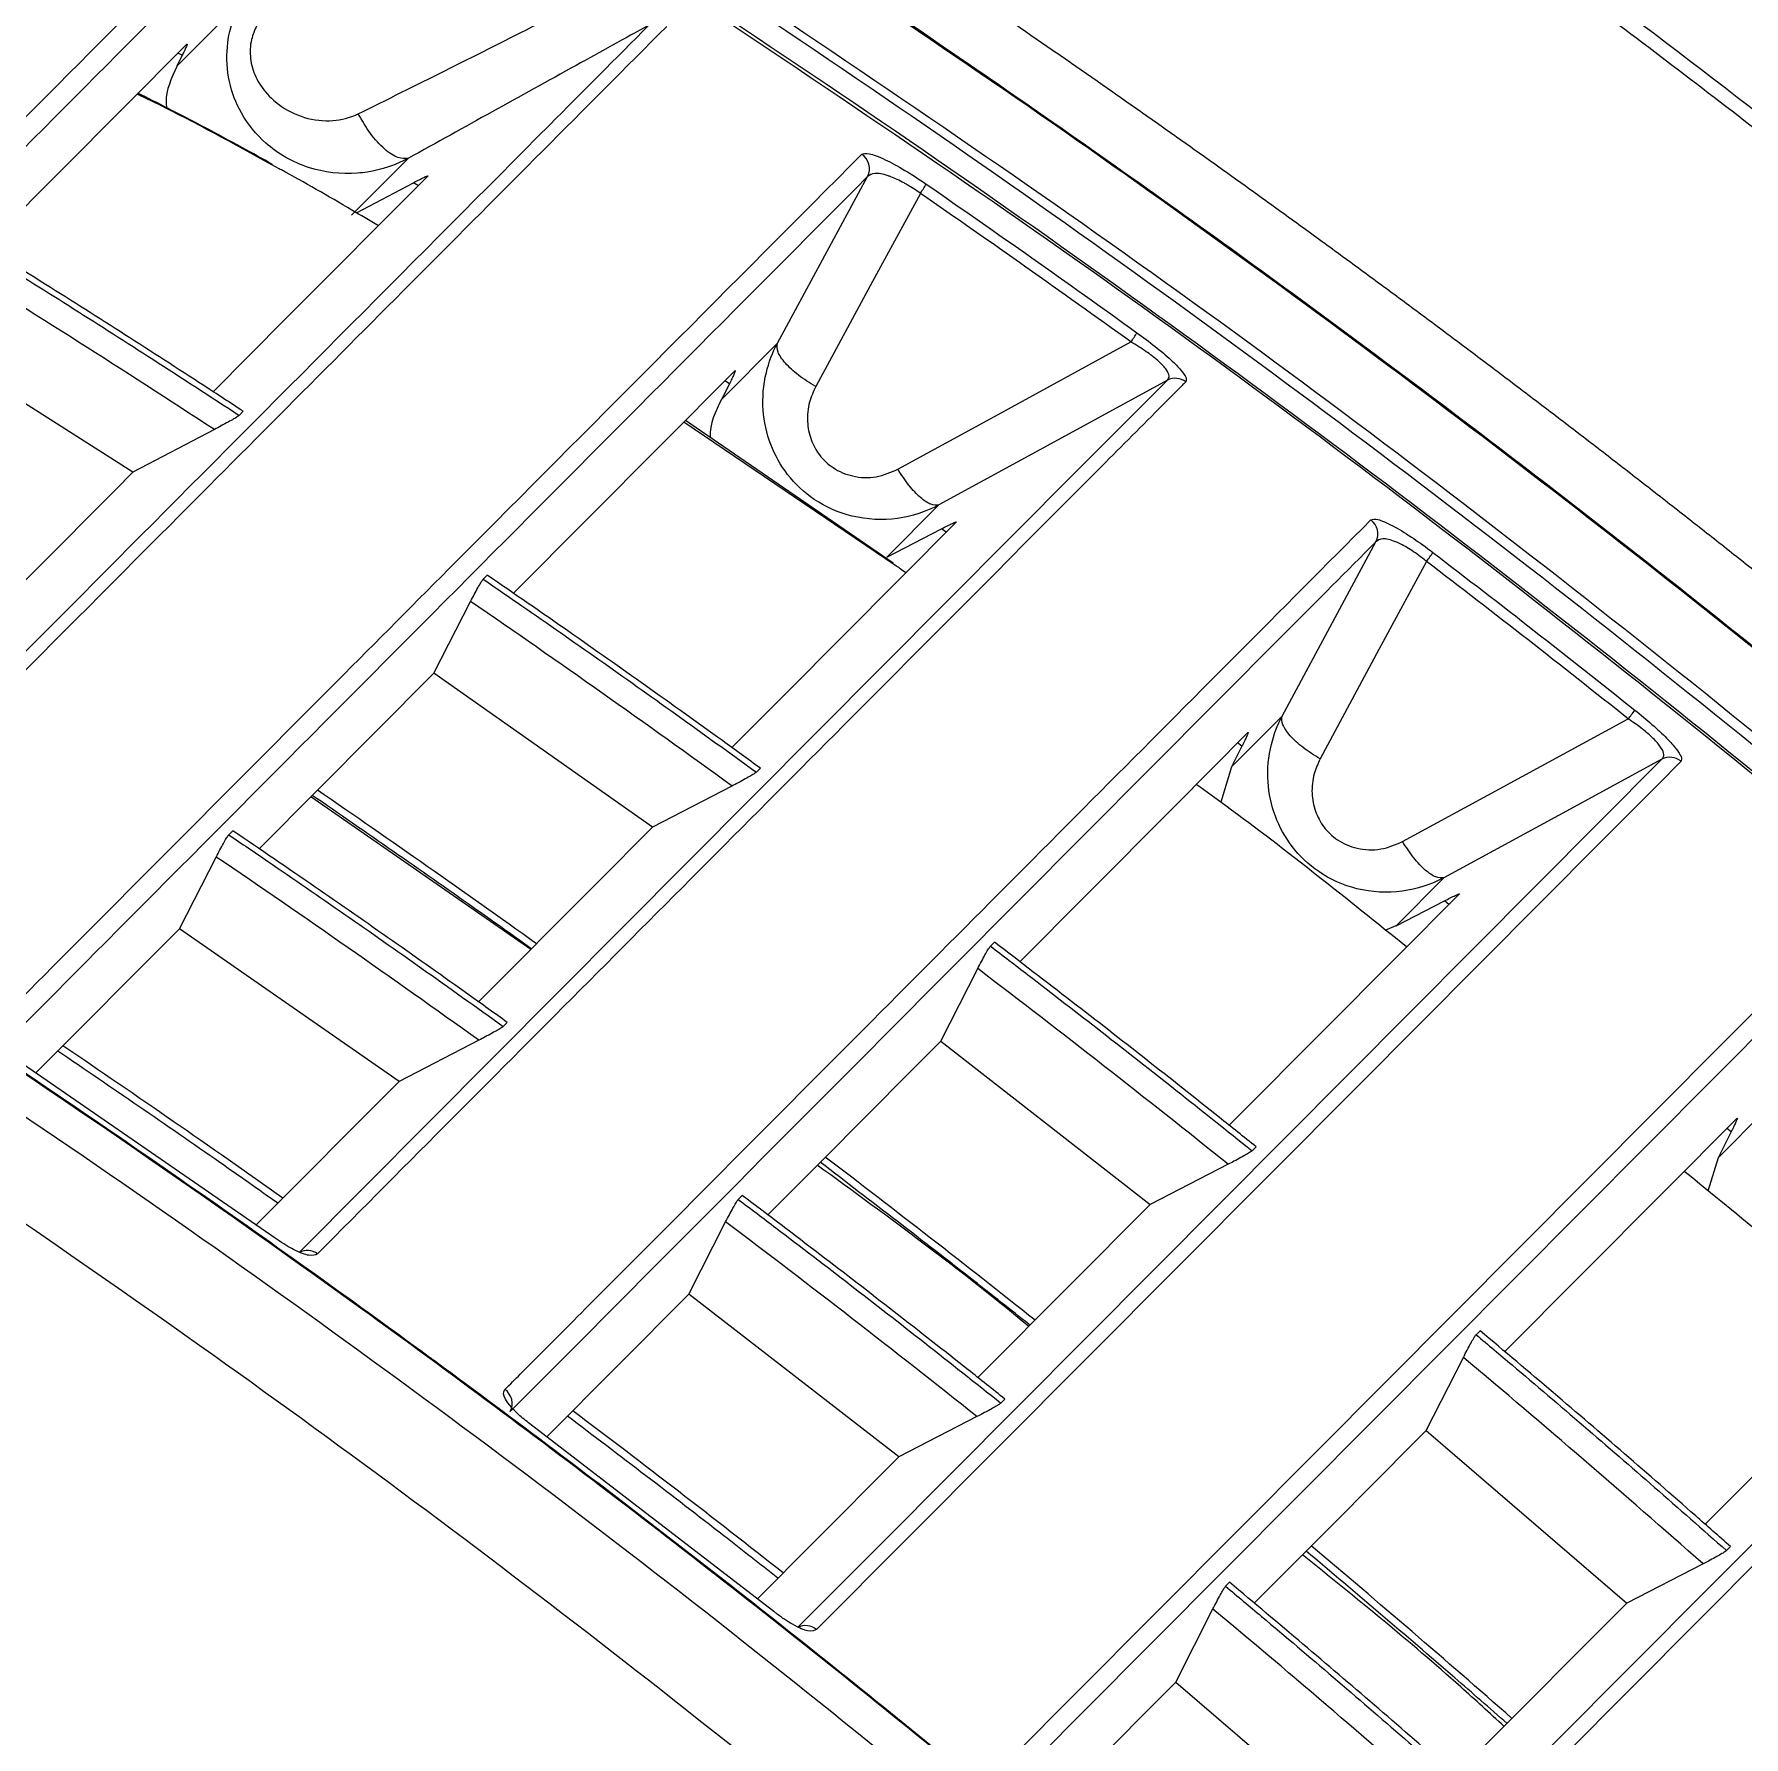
# Model space of a CAD drawing. Extents: x 525 to 613, y 487 to 635.
# Drawn here: x 542.12 to 545.031, y 526.757 to 529.656 of the extents above; entities that cross this region are included whole.
import ezdxf

# ---------------------------------------------------------------- set-up
doc = ezdxf.new("R2010")
doc.units = 0
doc.header["$MEASUREMENT"] = 0
doc.layers.add('1', color=4, linetype='Continuous')
doc.layers.add('STD TEST', color=3, linetype='Continuous')

# ---------------------------------------------------------------- blocks, each defined once
blk = doc.blocks.new('2023 VANGUARD')
at = {"layer": '1', "color": 3, "linetype": 'Continuous', "lineweight": 25}
for p, q in [((-26.5968, -63.0893), (-26.4877, -62.9799)), ((-26.5795, -63.0514), (-26.923, -63.3965)), ((-26.5874, -63.0705), (-26.5968, -63.0893)), ((-26.5874, -63.0705), (-26.5948, -63.0668)), ((-26.2019, -63.2457), (-26.2989, -63.3429)), ((-25.574, -63.561), (-25.4204, -63.2771)), ((-26.2908, -63.3387), (-26.1938, -63.2876)), ((-26.1853, -63.2926), (-26.1938, -63.2876)), ((-26.6713, -63.7804), (-27.06, -63.5341)), ((-25.6691, -63.6565), (-25.574, -63.561)), ((-25.6459, -63.6075), (-26.0234, -63.9867)), ((-25.6557, -63.63), (-25.6691, -63.6565)), ((-25.6557, -63.63), (-25.6633, -63.625)), ((-26.4835, -63.6768), (-26.4904, -63.6837)), ((-26.5327, -63.7079), (-26.6713, -63.7804)), ((-25.3721, -63.9401), (-25.7332, -63.6952)), ((-25.377, -63.9355), (-25.7307, -63.6926)), ((-25.299, -63.8362), (-25.3876, -63.925)), ((-25.3876, -63.925), (-25.2946, -63.8769)), ((-25.2864, -63.8827), (-25.2946, -63.8769)), ((-24.7146, -64.1958), (-24.5549, -63.899)), ((-26.0748, -63.9626), (-26.068, -63.9558)), ((-26.1589, -64.1229), (-26.0963, -64.0006)), ((-26.1589, -64.1229), (-26.4564, -64.4217)), ((-25.7867, -64.3851), (-26.1589, -64.1229)), ((-24.8007, -64.2823), (-24.7146, -64.1958)), ((-24.783, -64.247), (-24.7904, -64.2415)), ((-24.783, -64.247), (-24.8007, -64.2823)), ((-25.603, -64.2845), (-25.6098, -64.2914)), ((-24.8007, -64.2823), (-24.819, -64.3425)), ((-25.6513, -64.3149), (-25.7867, -64.3851)), ((-25.9939, -64.5931), (-26.3682, -64.3331)), ((-26.508, -64.3979), (-26.5012, -64.391)), ((-26.5921, -64.558), (-26.5295, -64.4358)), ((-24.4392, -64.471), (-24.5207, -64.5528)), ((-24.5207, -64.5528), (-24.4383, -64.5104)), ((-24.4305, -64.5165), (-24.4383, -64.5104)), ((-26.5921, -64.558), (-26.8364, -64.8035)), ((-26.2182, -64.8182), (-26.5921, -64.558)), ((-24.5391, -64.5605), (-24.5207, -64.5527)), ((-25.2114, -64.5876), (-25.2046, -64.5808)), ((-25.2957, -64.7492), (-25.2329, -64.6259)), ((-26.0339, -64.7174), (-26.0407, -64.7243)), ((-26.0824, -64.7479), (-26.2182, -64.8182)), ((-25.2957, -64.7492), (-24.9391, -65.0274)), ((-26.429, -65.0848), (-26.8667, -64.7826)), ((-26.4614, -65.0624), (-26.2182, -64.8182)), ((-23.9723, -64.9479), (-23.8923, -64.8677)), ((-23.9502, -64.904), (-23.9723, -64.9479)), ((-23.9502, -64.904), (-23.9574, -64.8981)), ((-24.759, -64.9292), (-24.7658, -64.936)), ((-24.8065, -64.959), (-24.9391, -65.0274)), ((-23.9723, -64.9479), (-23.9896, -65.0049)), ((-25.6406, -65.0189), (-25.6338, -65.0121)), ((-25.7249, -65.1803), (-25.6621, -65.0571)), ((-23.9941, -65.5721), (-23.5965, -65.1726)), ((-25.7249, -65.1803), (-25.9666, -65.4232)), ((-25.367, -65.4571), (-25.7249, -65.1803)), ((-24.3843, -65.2492), (-24.3776, -65.2424)), ((-24.4693, -65.4124), (-24.406, -65.2878)), ((-25.1866, -65.3588), (-25.1934, -65.3656)), ((-25.5799, -65.7206), (-25.9976, -65.3994)), ((-25.2342, -65.3887), (-25.367, -65.4571)), ((-24.4693, -65.4124), (-24.1278, -65.7064)), ((-23.951, -65.6101), (-23.9578, -65.6169)), ((-23.9979, -65.6395), (-24.1278, -65.7064)), ((-24.8109, -65.6777), (-24.8041, -65.6709)), ((-24.8958, -65.8408), (-24.8325, -65.7163)), ((-24.8958, -65.8408), (-25.1358, -66.0819)), ((-24.8958, -65.8408), (-24.5535, -66.134))]:
    blk.add_line(p, q, dxfattribs=at)
at = {"layer": '1', "color": 3, "linetype": 'Continuous', "lineweight": 25, "flags": 128}
for points in [[(-26.5348, -63.6434), (-26.4114, -63.5195), (-26.1687, -63.2759)], [(-25.3306, -63.3057), (-25.4118, -63.4557), (-25.5088, -63.6348)], [(-25.369, -63.7755), (-25.2041, -63.6854), (-24.9721, -63.5587)], [(-26.3882, -65.1093), (-25.0645, -63.779), (-24.91, -63.6238)], [(-24.91, -63.6238), (-25.0958, -63.7252), (-25.299, -63.8362)], [(-26.9709, -64.0811), (-26.7024, -63.8116), (-26.6713, -63.7804)], [(-25.6516, -64.2493), (-25.5598, -64.1572), (-25.269, -63.8652)], [(-24.4688, -63.9324), (-24.5497, -64.0827), (-24.6499, -64.2688)], [(-24.5095, -64.4095), (-24.3446, -64.3198), (-24.1253, -64.2006)], [(-24.7729, -64.224), (-24.898, -64.3496), (-25.0478, -64.5001), (-25.1612, -64.6141)], [(-25.5395, -65.748), (-25.3951, -65.6029), (-24.818, -65.0229), (-24.0679, -64.2693)], [(-24.0679, -64.2693), (-24.2443, -64.3651), (-24.4392, -64.471)], [(-24.0354, -64.2728), (-24.0419, -64.2793), (-24.0677, -64.3053), (-24.1713, -64.4093), (-24.5854, -64.8253), (-25.5072, -65.7513)], [(-26.0829, -64.6824), (-25.8817, -64.4804), (-25.7867, -64.3851)], [(-24.8048, -64.8925), (-24.7908, -64.8784), (-24.6464, -64.7334), (-24.5192, -64.6056), (-24.413, -64.499)], [(-25.2039, -65.9983), (-25.1974, -65.9918), (-25.1715, -65.9658), (-25.0681, -65.8619), (-24.6545, -65.4464), (-23.7336, -64.5213)], [(-23.726, -64.5577), (-23.8671, -64.6995), (-24.4318, -65.2669), (-24.8139, -65.6508), (-25.0548, -65.8929), (-25.196, -66.0349)], [(-25.2957, -64.7492), (-25.3475, -64.8012), (-25.4974, -64.9518), (-25.5903, -65.0452)], [(-23.9399, -64.8805), (-24.064, -65.0052), (-24.2051, -65.147), (-24.3355, -65.278)], [(-24.7291, -66.4252), (-24.1258, -65.819), (-23.6939, -65.385), (-23.262, -64.9511)], [(-23.2285, -64.9555), (-23.2349, -64.962), (-23.2607, -64.9879), (-23.3638, -65.0915), (-23.7761, -65.5057), (-24.6957, -66.4295)], [(-25.2327, -65.3223), (-25.224, -65.3135), (-25.0795, -65.1684), (-24.9391, -65.0274)], [(-26.4287, -65.0846), (-26.4287, -65.0846), (-26.4288, -65.0847), (-26.429, -65.0848)], [(-25.9973, -65.3992), (-25.9973, -65.3992), (-25.9974, -65.3992), (-25.9976, -65.3994)], [(-24.4693, -65.4124), (-24.4874, -65.4305), (-24.6285, -65.5723), (-24.762, -65.7064)], [(-25.6079, -65.6991), (-25.5129, -65.6036), (-25.3684, -65.4585), (-25.367, -65.4571)], [(-25.5796, -65.7204), (-25.5796, -65.7204), (-25.5797, -65.7205), (-25.5799, -65.7206)], [(-24.4198, -65.9997), (-24.3824, -65.9621), (-24.1278, -65.7064)]]:
    blk.add_lwpolyline(points, dxfattribs=at)
at = {"layer": '1', "color": 3, "linetype": 'Continuous', "lineweight": 25}
for centre, radius, start, end in [((-25.4473, -63.2636), 0.03, 333.3284, 55.3327), ((-25.4707, -63.2069), 0.1714, 324.7961, 331.0809), ((-25.1265, -63.4453), 0.1916, 323.7118, 329.3341), ((-24.8964, -63.6505), 0.0299, 53.2685, 117.06), ((-24.5817, -63.8856), 0.03, 333.4251, 52.694), ((-24.6516, -63.7904), 0.2315, 322.1648, 326.8162), ((-24.3367, -64.03), 0.2717, 321.0907, 325.0529), ((-24.0544, -64.2959), 0.0299, 50.6411, 116.9295), ((-26.3746, -65.1359), 0.0299, 54.2503, 117.0633), ((-26.0556, -65.3667), 0.03, 333.4325, 53.5592), ((-25.5259, -65.7746), 0.0299, 51.3125, 116.9322)]:
    blk.add_arc(centre, radius, start, end, dxfattribs=at)
for centre, major_axis, ratio, start_param, end_param in [((-38.5782, -82.0828), (16.3557, 14.6763), 0.997299, 0.259873, 0.284977), ((-38.5709, -82.0905), (16.1664, 14.8875), 0.997305, 0.198581, 0.223435), ((-38.8025, -82.4075), (15.2196, 15.8261), 0.994884, 0.143125, 0.163969), ((-38.4983, -82.0175), (15.6693, 14.3865), 0.997304, 0.205259, 0.230958), ((-38.5637, -82.0979), (15.9781, 15.0914), 0.997309, 0.137916, 0.162599), ((-38.7207, -82.3253), (14.713, 15.3173), 0.994884, 0.148015, 0.169576), ((-38.8073, -82.4025), (15.2975, 15.7493), 0.994886, 0.099116, 0.119823), ((-38.4911, -82.0249), (15.4808, 14.5912), 0.997309, 0.142524, 0.168036), ((-38.5566, -82.1052), (15.7897, 15.2897), 0.997312, 0.077682, 0.10226), ((-38.6263, -82.1966), (14.8689, 14.9402), 0.995895, 0.115071, 0.136626), ((-38.8121, -82.3976), (15.374, 15.6738), 0.994886, 0.055284, 0.075915), ((-38.484, -82.0322), (15.2925, 14.7898), 0.997312, 0.080268, 0.105664)]:
    blk.add_ellipse(centre, major_axis=major_axis, ratio=ratio, start_param=start_param, end_param=end_param, dxfattribs=at)
for points, knots in [([(-17.6315, -68.2184), (-17.6493, -68.1919), (-17.7012, -68.115), (-17.8035, -67.9645), (-17.9557, -67.744), (-18.1607, -67.4556), (-18.4211, -67.1016), (-18.7402, -66.6844), (-19.1224, -66.2075), (-19.5727, -65.675), (-19.9843, -65.2144), (-20.3317, -64.8423), (-20.5608, -64.6052), (-20.7348, -64.4292), (-20.866, -64.2981), (-20.9838, -64.1819), (-21.1167, -64.0526), (-21.2505, -63.9243), (-21.3852, -63.797), (-21.5208, -63.6707), (-21.7938, -63.42), (-22.099, -63.1497), (-22.4378, -62.8615), (-22.6329, -62.6994), (-22.8629, -62.5117), (-23.0695, -62.3472), (-23.2861, -62.1791), (-23.4436, -62.0588), (-23.6021, -61.9397), (-23.7614, -61.8219), (-23.9217, -61.7054), (-24.0828, -61.5901), (-24.2448, -61.4761), (-24.4076, -61.3633), (-24.5169, -61.2891), (-24.5715, -61.2521)], [0, 0, 0, 0, 0.009702, 0.028103, 0.055192, 0.090949, 0.135364, 0.188436, 0.250179, 0.320634, 0.399875, 0.437439, 0.474979, 0.499813, 0.512487, 0.531231, 0.54997, 0.568704, 0.587434, 0.606162, 0.624888, 0.699792, 0.729766, 0.759751, 0.776706, 0.819774, 0.839804, 0.859837, 0.879871, 0.899901, 0.919926, 0.939948, 0.959967, 0.979983, 1, 1, 1, 1]), ([(-25.2895, -61.9704), (-25.2786, -61.9776), (-25.268, -61.9846), (-25.2467, -61.9988), (-25.2148, -62.0201), (-25.1405, -62.0699), (-24.9924, -62.1703), (-24.8663, -62.2574), (-24.6152, -62.4333), (-24.4492, -62.5527), (-24.1203, -62.7956), (-23.9572, -62.9192), (-23.6345, -63.1703), (-23.4749, -63.2978), (-23.1593, -63.5565), (-23.0027, -63.6881), (-22.6931, -63.9548), (-22.54, -64.0899), (-22.2381, -64.3633), (-22.0885, -64.5023), (-21.8661, -64.7137), (-21.7928, -64.7843), (-21.6479, -64.9258), (-21.5754, -64.9977), (-21.5025, -65.0706)], [0, 0, 0, 0, 0.007813, 0.007813, 0.015625, 0.03125, 0.0625, 0.125, 0.125, 0.25, 0.25, 0.375, 0.375, 0.5, 0.5, 0.625, 0.625, 0.75, 0.75, 0.875, 0.875, 0.9375, 0.9375, 1, 1, 1, 1]), ([(-18.5438, -68.9998), (-18.5603, -68.9747), (-18.5942, -68.9232), (-18.6467, -68.8441), (-18.7021, -68.7611), (-18.7607, -68.6744), (-18.8224, -68.5839), (-18.9227, -68.4383), (-19.062, -68.2397), (-19.3381, -67.8567), (-19.6467, -67.449), (-20.0296, -66.9694), (-20.317, -66.6255), (-20.5852, -66.3168), (-20.8688, -65.9988), (-21.2163, -65.6246), (-21.5423, -65.2905), (-21.7644, -65.0698), (-21.9106, -64.927), (-22.0492, -64.7943), (-22.1803, -64.6706), (-22.3299, -64.531), (-22.5123, -64.3641), (-22.7413, -64.1597), (-22.9895, -63.944), (-23.2344, -63.7375), (-23.5184, -63.504), (-23.8152, -63.2676), (-24.1393, -63.0193), (-24.393, -62.8312), (-24.6467, -62.6476), (-24.8778, -62.4849), (-25.1086, -62.3269), (-25.2783, -62.2129), (-25.3835, -62.1437), (-25.4318, -62.1119)], [0, 0, 0, 0, 0.009189, 0.018873, 0.029051, 0.039725, 0.050893, 0.062555, 0.093833, 0.12511, 0.206971, 0.250214, 0.312767, 0.344003, 0.375238, 0.443031, 0.500093, 0.517927, 0.53875, 0.562564, 0.576605, 0.593828, 0.625118, 0.652183, 0.687671, 0.725662, 0.750137, 0.800084, 0.841698, 0.874981, 0.896708, 0.937468, 0.961461, 0.982305, 1, 1, 1, 1]), ([(-18.5257, -68.9809), (-18.5375, -68.963), (-18.5696, -68.9142), (-18.634, -68.817), (-18.7522, -68.6411), (-18.9838, -68.3047), (-19.291, -67.8787), (-19.6445, -67.4139), (-19.9902, -66.9795), (-20.3651, -66.5313), (-20.7704, -66.0711), (-21.1296, -65.6837), (-21.4131, -65.3897), (-21.5926, -65.2082), (-21.7248, -65.0765), (-21.8342, -64.9691), (-21.9444, -64.8625), (-22.056, -64.756), (-22.242, -64.5805), (-22.4677, -64.3724), (-22.7343, -64.1348), (-22.9659, -63.9337), (-23.1999, -63.7356), (-23.5686, -63.4312), (-23.9699, -63.1156), (-24.379, -62.8106), (-24.6535, -62.6124), (-24.8573, -62.469), (-25.0255, -62.3531), (-25.1633, -62.2594), (-25.2959, -62.1708), (-25.3812, -62.1145), (-25.4128, -62.0937)], [0, 0, 0, 0, 0.006571, 0.017859, 0.035714, 0.071417, 0.142819, 0.196402, 0.250042, 0.312609, 0.375093, 0.437537, 0.474144, 0.499979, 0.515595, 0.531213, 0.546836, 0.562465, 0.578405, 0.625031, 0.656328, 0.687597, 0.718846, 0.750079, 0.833847, 0.874952, 0.906188, 0.937433, 0.951206, 0.968703, 0.988424, 1, 1, 1, 1]), ([(-25.8873, -62.5457), (-25.8622, -62.5615), (-25.8121, -62.5932), (-25.7372, -62.641), (-25.6626, -62.6891), (-25.5883, -62.7374), (-25.5143, -62.7859), (-25.4406, -62.8346), (-25.3672, -62.8835), (-25.2942, -62.9326), (-25.2214, -62.982), (-25.149, -63.0316), (-25.0769, -63.0813), (-25.0051, -63.1313), (-24.9337, -63.1815), (-24.8625, -63.2318), (-24.7916, -63.2824), (-24.7211, -63.3332), (-24.6509, -63.3841), (-24.581, -63.4353), (-24.5114, -63.4866), (-24.4421, -63.5381), (-24.3732, -63.5898), (-24.3046, -63.6417), (-24.2362, -63.6938), (-24.1682, -63.746), (-24.1006, -63.7985), (-24.0332, -63.8511), (-23.9661, -63.9038), (-23.8994, -63.9568), (-23.833, -64.0099), (-23.7669, -64.0632), (-23.7011, -64.1166), (-23.6356, -64.1702), (-23.5705, -64.224), (-23.5057, -64.2779), (-23.4411, -64.3319), (-23.3769, -64.3862), (-23.313, -64.4405), (-23.2495, -64.4951), (-23.1862, -64.5497), (-23.1233, -64.6046), (-23.0607, -64.6595), (-22.9984, -64.7146), (-22.9364, -64.7699), (-22.8747, -64.8252), (-22.8133, -64.8807), (-22.7523, -64.9364), (-22.6916, -64.9921), (-22.6311, -65.048), (-22.571, -65.1041), (-22.5113, -65.1602), (-22.4518, -65.2165), (-22.3926, -65.2729), (-22.3338, -65.3294), (-22.2753, -65.386), (-22.217, -65.4428), (-22.1591, -65.4996), (-22.1015, -65.5566), (-22.0333, -65.6245), (-21.9543, -65.704), (-21.8644, -65.7955), (-21.774, -65.8886), (-21.6832, -65.9832), (-21.592, -66.0794), (-21.5004, -66.1771), (-21.4085, -66.2764), (-21.3162, -66.3773), (-21.2237, -66.4798), (-21.1308, -66.584), (-21.0377, -66.6898), (-20.9444, -66.7972), (-20.8509, -66.9063), (-20.7571, -67.0171), (-20.6632, -67.1295), (-20.5692, -67.2437), (-20.4751, -67.3595), (-20.3809, -67.4771), (-20.2866, -67.5965), (-20.1923, -67.7176), (-20.098, -67.8404), (-20.0037, -67.965), (-19.9095, -68.0914), (-19.8154, -68.2196), (-19.7214, -68.3496), (-19.6275, -68.4814), (-19.5338, -68.6151), (-19.4403, -68.7506), (-19.3471, -68.8879), (-19.2541, -69.0271), (-19.1614, -69.1681), (-19.069, -69.311), (-19.0081, -69.4072), (-18.9775, -69.4555)], [0, 0, 0, 0, 0.009042, 0.018069, 0.027081, 0.036078, 0.045061, 0.054029, 0.062982, 0.071921, 0.080845, 0.089754, 0.098649, 0.107528, 0.116393, 0.125244, 0.134079, 0.1429, 0.151706, 0.160498, 0.169274, 0.178036, 0.186784, 0.195516, 0.204234, 0.212937, 0.221626, 0.230299, 0.238958, 0.247603, 0.256232, 0.264847, 0.273447, 0.282033, 0.290603, 0.299159, 0.307701, 0.316227, 0.324739, 0.333236, 0.341719, 0.350187, 0.35864, 0.367078, 0.375502, 0.383911, 0.392305, 0.400684, 0.409049, 0.417399, 0.425735, 0.434056, 0.442362, 0.450653, 0.45893, 0.467192, 0.475439, 0.483672, 0.491889, 0.500093, 0.51297, 0.525989, 0.53915, 0.552453, 0.565898, 0.579485, 0.593213, 0.607084, 0.621097, 0.635252, 0.649548, 0.663987, 0.678568, 0.69329, 0.708155, 0.723161, 0.73831, 0.7536, 0.769033, 0.784607, 0.800324, 0.816183, 0.832183, 0.848326, 0.86461, 0.881037, 0.897606, 0.914316, 0.931169, 0.948164, 0.965301, 0.982579, 1, 1, 1, 1]), ([(-19.0907, -69.465), (-19.0945, -69.4588), (-19.1903, -69.3041), (-19.3866, -69.0088), (-19.6796, -68.5805), (-19.9825, -68.1618), (-20.2948, -67.7499), (-20.6172, -67.3449), (-20.9491, -66.9474), (-21.29, -66.558), (-21.6397, -66.177), (-21.9977, -65.8047), (-22.364, -65.4413), (-22.7386, -65.0868), (-23.1215, -64.7409), (-23.513, -64.4035), (-23.9126, -64.0751), (-24.32, -63.7559), (-24.7348, -63.4462), (-25.1568, -63.1467), (-25.5741, -62.8637), (-25.8539, -62.6859), (-25.9883, -62.6005)], [0, 0, 0, 0, 0.002213, 0.055684, 0.108454, 0.160975, 0.213721, 0.266488, 0.31925, 0.371985, 0.424672, 0.477293, 0.529832, 0.582334, 0.6349, 0.687549, 0.740259, 0.79301, 0.84578, 0.898543, 0.951273, 1, 1, 1, 1]), ([(-19.0927, -69.4647), (-19.2487, -69.2252), (-19.5606, -68.746), (-20.0646, -68.0491), (-20.5947, -67.3694), (-21.1358, -66.7299), (-21.6825, -66.1303), (-22.2329, -65.5683), (-22.804, -65.0253), (-23.3984, -64.4992), (-24.0147, -63.9921), (-24.6538, -63.5047), (-25.3101, -63.0384), (-25.7621, -62.7477), (-25.9881, -62.6023)], [0, 0, 0, 0, 0.087491, 0.174982, 0.263034, 0.351085, 0.431087, 0.51109, 0.591525, 0.67196, 0.753741, 0.835522, 0.917761, 1, 1, 1, 1]), ([(-27.8233, -64.1492), (-27.523, -63.8476), (-27.032, -63.3545), (-26.5437, -62.8641), (-26.3541, -62.6737)], [0, 0, 0, 0, 0.611722, 1, 1, 1, 1]), ([(-26.3432, -62.7127), (-26.5328, -62.9032), (-26.9612, -63.3339), (-27.4512, -63.8262), (-27.7517, -64.1282), (-27.8118, -64.1886)], [0, 0, 0, 0, 0.388278, 0.877656, 1, 1, 1, 1]), ([(-19.3931, -69.23), (-19.3931, -69.23), (-19.5579, -68.9811), (-19.8977, -68.4896), (-20.4365, -67.7734), (-21.0009, -67.0828), (-21.5897, -66.4188), (-22.2013, -65.7818), (-22.8475, -65.1601), (-23.5291, -64.5561), (-24.246, -63.9722), (-24.9862, -63.4185), (-25.4944, -63.0703), (-25.7519, -62.9016), (-25.7519, -62.9016)], [0, 0, 0, 0, 0.0000003, 0.0991976, 0.1984357, 0.2976321, 0.3953288, 0.4930655, 0.5907622, 0.6930252, 0.7953794, 0.8977349, 0.9999997, 1, 1, 1, 1]), ([(-25.7443, -62.887), (-25.4892, -63.0581), (-24.9789, -63.4004), (-24.2394, -63.955), (-23.5203, -64.5393), (-22.8916, -65.0964), (-22.3478, -65.6141), (-21.8818, -66.0851), (-21.4295, -66.5705), (-20.9899, -67.0718), (-20.5639, -67.5879), (-20.152, -68.1196), (-19.7548, -68.6633), (-19.504, -69.036), (-19.3785, -69.2224)], [0, 0, 0, 0, 0.101938, 0.203876, 0.306551, 0.409225, 0.482376, 0.555527, 0.628952, 0.702376, 0.776641, 0.850905, 0.925453, 1, 1, 1, 1]), ([(-19.409, -69.2809), (-19.5355, -69.0921), (-19.7887, -68.7146), (-20.191, -68.1626), (-20.6096, -67.6218), (-21.0429, -67.097), (-21.4891, -66.5892), (-21.9482, -66.0977), (-22.4228, -65.6199), (-22.9699, -65.1017), (-23.5948, -64.551), (-24.3054, -63.9761), (-25.0394, -63.4276), (-25.5482, -63.0877), (-25.8027, -62.9177)], [0, 0, 0, 0, 0.075083, 0.150165, 0.225547, 0.300929, 0.374837, 0.448745, 0.522941, 0.597137, 0.697492, 0.797847, 0.898923, 1, 1, 1, 1]), ([(-25.8008, -62.9139), (-25.8008, -62.9139), (-25.5453, -63.0801), (-25.0409, -63.4234), (-24.3061, -63.9694), (-23.5944, -64.5455), (-22.9117, -65.1466), (-22.2588, -65.7713), (-21.636, -66.4178), (-21.0369, -67.0926), (-20.4632, -67.7952), (-19.9162, -68.5245), (-19.572, -69.0252), (-19.4052, -69.2789), (-19.4052, -69.2789)], [0, 0, 0, 0, 0, 0.100673, 0.201435, 0.302197, 0.402869, 0.50159, 0.600355, 0.699077, 0.799369, 0.899707, 1, 1, 1, 1, 1]), ([(-26.2876, -63.1702), (-26.1893, -63.1214), (-26.0484, -63.0515), (-25.9061, -62.9782), (-25.8631, -62.956)], [0, 0, 0, 0, 0.69763, 1, 1, 1, 1]), ([(-26.2019, -63.2457), (-26.2019, -63.2457), (-26.2239, -63.2576), (-26.2534, -63.2674), (-26.3114, -63.2742), (-26.3743, -63.2669), (-26.4437, -63.2274), (-26.4879, -63.1731), (-26.5099, -63.1155), (-26.5134, -63.0583), (-26.5029, -63.0124), (-26.492, -62.9881), (-26.4877, -62.9799), (-26.4877, -62.9799)], [0, 0, 0, 0, 0.000004, 0.143368, 0.17428, 0.33744, 0.499293, 0.626489, 0.736578, 0.849116, 0.94739, 0.999996, 1, 1, 1, 1]), ([(-27.2762, -64.51), (-27.0632, -64.296), (-26.6243, -63.8549), (-26.1305, -63.3586), (-25.8492, -63.076), (-25.793, -63.0194)], [0, 0, 0, 0, 0.4298258, 0.8859652, 1, 1, 1, 1]), ([(-26.4603, -63.0197), (-26.4638, -63.0275), (-26.4695, -63.0402), (-26.4728, -63.0653), (-26.4693, -63.0931), (-26.4542, -63.1244), (-26.4268, -63.1544), (-26.3862, -63.1771), (-26.3384, -63.1849), (-26.305, -63.1783), (-26.2896, -63.1711), (-26.2876, -63.1702)], [0, 0, 0, 0, 0.08309, 0.134961, 0.237579, 0.3452, 0.477617, 0.651583, 0.824099, 0.976719, 1, 1, 1, 1]), ([(-25.793, -63.0194), (-25.8343, -63.0422), (-25.9719, -63.1182), (-26.1072, -63.1932), (-26.2019, -63.2457)], [0, 0, 0, 0, 0.30028, 1, 1, 1, 1]), ([(-30.1824, -63.048), (-29.9241, -63.1643), (-29.4072, -63.3969), (-28.6504, -63.7859), (-27.9089, -64.2035), (-27.1785, -64.6561), (-26.4607, -65.1435), (-25.7571, -65.666), (-25.0762, -66.2179), (-24.4256, -66.7923), (-23.8058, -67.3878), (-23.2167, -68.0023), (-22.6533, -68.6404), (-22.1115, -69.3073), (-21.5934, -70.003), (-21.1004, -70.7268), (-20.6383, -71.4706), (-20.2222, -72.2093), (-19.8467, -72.939), (-19.6279, -73.4203), (-19.5183, -73.6611)], [0, 0, 0, 0, 0.055243, 0.110533, 0.165823, 0.221065, 0.277913, 0.334813, 0.391712, 0.44856, 0.503771, 0.55903, 0.614289, 0.6695, 0.72632, 0.783192, 0.840065, 0.896885, 0.948404, 1, 1, 1, 1]), ([(-25.7625, -63.0213), (-26.044, -63.3039), (-26.5376, -63.7997), (-27.0333, -64.2974), (-27.2463, -64.5114)], [0, 0, 0, 0, 0.570174, 1, 1, 1, 1]), ([(-26.5795, -63.0514), (-26.5792, -63.0513), (-26.5785, -63.0511), (-26.5805, -63.0562), (-26.5836, -63.063), (-26.5862, -63.0682), (-26.5874, -63.0705)], [0, 0, 0, 0, 0.314737, 0.60673, 0.825318, 1, 1, 1, 1]), ([(-26.5968, -63.0894), (-26.6059, -63.1096), (-26.6165, -63.1331), (-26.6145, -63.1564), (-26.6142, -63.1596)], [0, 0, 0, 0, 0.861992, 1, 1, 1, 1]), ([(-26.4225, -63.2638), (-26.4885, -63.2274), (-26.5715, -63.1816), (-26.6484, -63.1441), (-26.6641, -63.1365)], [0, 0, 0, 0, 0.79526, 1, 1, 1, 1]), ([(-26.4335, -63.2566), (-26.4506, -63.247), (-26.5111, -63.2132), (-26.5879, -63.1726), (-26.6458, -63.1437), (-26.6628, -63.1351)], [0, 0, 0, 0, 0.218344, 0.769293, 1, 1, 1, 1]), ([(-19.6508, -73.7282), (-19.7597, -73.4891), (-19.9775, -73.0109), (-20.3468, -72.2942), (-20.7515, -71.5752), (-21.1958, -70.8575), (-21.672, -70.154), (-22.1795, -69.4675), (-22.7203, -68.7962), (-23.2916, -68.145), (-23.8938, -67.5145), (-24.5154, -66.9166), (-25.1554, -66.3504), (-25.8108, -65.8169), (-26.4916, -65.3077), (-27.1962, -64.8249), (-27.9269, -64.3675), (-28.6799, -63.9398), (-29.4539, -63.5394), (-29.9834, -63.3005), (-30.2488, -63.1808)], [0, 0, 0, 0, 0.051562, 0.103123, 0.158123, 0.213359, 0.268595, 0.324624, 0.380652, 0.437493, 0.494334, 0.551437, 0.606465, 0.661733, 0.717, 0.773061, 0.829122, 0.885995, 0.942867, 1, 1, 1, 1]), ([(-24.6955, -66.4756), (-24.8365, -66.3528), (-25.1184, -66.1074), (-25.5541, -65.7535), (-25.999, -65.4104), (-26.5513, -65.0084), (-27.2184, -64.5583), (-28.0106, -64.0752), (-28.8252, -63.6239), (-29.3865, -63.3553), (-29.6675, -63.2208)], [0, 0, 0, 0, 0.093998, 0.187996, 0.282276, 0.376557, 0.531612, 0.686983, 0.843323, 1, 1, 1, 1]), ([(-24.6944, -66.4746), (-24.7839, -66.3963), (-24.986, -66.2194), (-25.3215, -65.9396), (-25.7015, -65.6364), (-26.1037, -65.3314), (-26.5134, -65.0362), (-26.9302, -64.7512), (-27.3537, -64.4764), (-27.7838, -64.2121), (-28.2198, -63.9588), (-28.6607, -63.7169), (-29.1053, -63.4876), (-29.4415, -63.3238), (-29.6291, -63.237), (-29.6664, -63.2198)], [0, 0, 0, 0, 0.05979, 0.135075, 0.219655, 0.30429, 0.388955, 0.473622, 0.558266, 0.642923, 0.727563, 0.811965, 0.895945, 0.979279, 1, 1, 1, 1]), ([(-26.9106, -64.7258), (-26.6386, -64.4527), (-26.1444, -63.9563), (-25.6518, -63.4615), (-25.4302, -63.239)], [0, 0, 0, 0, 0.550213, 1, 1, 1, 1]), ([(-25.4302, -63.239), (-25.4269, -63.2379), (-25.4203, -63.2358), (-25.3935, -63.2461), (-25.3584, -63.2648), (-25.3329, -63.2817), (-25.3207, -63.2898)], [0, 0, 0, 0, 0.269199, 0.539676, 0.777607, 1, 1, 1, 1]), ([(-25.4204, -63.2771), (-25.8589, -63.7177), (-26.3516, -64.2128), (-26.8459, -64.7097), (-26.9003, -64.7643)], [0, 0, 0, 0, 0.889957, 1, 1, 1, 1]), ([(-26.2534, -63.3609), (-26.2684, -63.352), (-26.324, -63.3189), (-26.3809, -63.286), (-26.4212, -63.2645), (-26.4225, -63.2638)], [0, 0, 0, 0, 0.26391, 0.976163, 1, 1, 1, 1]), ([(-26.1938, -63.2876), (-26.1905, -63.2859), (-26.184, -63.2825), (-26.1757, -63.2784), (-26.1705, -63.2761), (-26.1684, -63.2754), (-26.1686, -63.2758), (-26.1687, -63.2759)], [0, 0, 0, 0, 0.235621, 0.472637, 0.677363, 0.858758, 1, 1, 1, 1]), ([(-25.3306, -63.3057), (-25.3382, -63.3005), (-25.3476, -63.2941), (-25.3646, -63.2844), (-25.3757, -63.2792), (-25.3933, -63.2729), (-25.4105, -63.2699), (-25.4171, -63.2747), (-25.4204, -63.2771)], [0, 0, 0, 0, 0.173392, 0.215073, 0.404015, 0.448593, 0.72146, 1, 1, 1, 1]), ([(-24.9721, -63.5587), (-25.0316, -63.5161), (-25.1504, -63.4309), (-25.2706, -63.3474), (-25.3306, -63.3057)], [0, 0, 0, 0, 0.500025, 1, 1, 1, 1]), ([(-25.3207, -63.2898), (-25.2605, -63.3316), (-25.1403, -63.4151), (-25.0213, -63.5004), (-24.9618, -63.543)], [0, 0, 0, 0, 0.499974, 1, 1, 1, 1]), ([(-26.4835, -63.6768), (-26.5059, -63.6622), (-26.6174, -63.5894), (-26.7789, -63.486), (-26.9191, -63.3989), (-26.9687, -63.368)], [0, 0, 0, 0, 0.139038, 0.695202, 1, 1, 1, 1]), ([(-26.9756, -63.375), (-26.9529, -63.389), (-26.8397, -63.4592), (-26.6777, -63.5617), (-26.5394, -63.6518), (-26.4904, -63.6837)], [0, 0, 0, 0, 0.1390346, 0.6951872, 1, 1, 1, 1]), ([(-24.9618, -63.543), (-24.9512, -63.5508), (-24.9302, -63.5664), (-24.9036, -63.5892), (-24.8859, -63.6074), (-24.8767, -63.6206), (-24.8779, -63.6245), (-24.8786, -63.6265)], [0, 0, 0, 0, 0.207136, 0.415224, 0.60506, 0.789951, 1, 1, 1, 1]), ([(-25.299, -63.8362), (-25.299, -63.8362), (-25.3208, -63.8478), (-25.3698, -63.8639), (-25.4454, -63.8603), (-25.511, -63.8315), (-25.5583, -63.7871), (-25.5882, -63.7338), (-25.6014, -63.6735), (-25.5963, -63.6138), (-25.5823, -63.5767), (-25.574, -63.561), (-25.574, -63.561)], [0, 0, 0, 0, 0.000005, 0.142742, 0.291363, 0.426605, 0.545861, 0.658332, 0.773146, 0.896996, 0.999995, 1, 1, 1, 1]), ([(-24.91, -63.6238), (-24.9084, -63.6217), (-24.9054, -63.6177), (-24.9104, -63.6065), (-24.9232, -63.5925), (-24.9372, -63.5814), (-24.9534, -63.57), (-24.9631, -63.5641), (-24.9721, -63.5587)], [0, 0, 0, 0, 0.2166166, 0.4010933, 0.5862673, 0.7734104, 0.7905477, 1, 1, 1, 1]), ([(-20.0664, -74.9463), (-20.1558, -74.7203), (-20.3347, -74.2682), (-20.6347, -73.6031), (-20.9589, -72.9458), (-21.3095, -72.2983), (-21.6858, -71.6616), (-22.0986, -71.0195), (-22.5502, -70.3748), (-23.0425, -69.7303), (-23.561, -69.1064), (-24.11, -68.4988), (-24.6897, -67.9091), (-25.2998, -67.339), (-25.9336, -66.7953), (-26.6123, -66.2613), (-27.3377, -65.7416), (-28.1107, -65.2408), (-28.9115, -64.7734), (-29.7394, -64.3426), (-30.5914, -63.9461), (-31.1738, -63.7168), (-31.4649, -63.6022)], [0, 0, 0, 0, 0.04406, 0.088136, 0.132195, 0.176825, 0.22147, 0.266099, 0.314989, 0.363922, 0.412855, 0.461745, 0.51207, 0.562442, 0.612813, 0.663139, 0.718691, 0.774275, 0.829828, 0.886541, 0.943287, 1, 1, 1, 1]), ([(-24.8786, -63.6265), (-24.8807, -63.6287), (-24.8916, -63.6396), (-24.9372, -63.6854), (-25.1196, -63.8686), (-25.6011, -64.3523), (-26.0488, -64.8019), (-26.3572, -65.1116)], [0, 0, 0, 0, 0.004411, 0.022055, 0.092633, 0.374942, 1, 1, 1, 1]), ([(-25.6459, -63.6075), (-25.6457, -63.6074), (-25.6453, -63.6073), (-25.6467, -63.611), (-25.6494, -63.6171), (-25.6527, -63.6239), (-25.655, -63.6285), (-25.6557, -63.63)], [0, 0, 0, 0, 0.220879, 0.441659, 0.664706, 0.888489, 1, 1, 1, 1]), ([(-25.6692, -63.6565), (-25.6794, -63.6774), (-25.6898, -63.6986), (-25.6887, -63.7212), (-25.6887, -63.7215)], [0, 0, 0, 0, 0.987446, 1, 1, 1, 1]), ([(-25.5088, -63.6348), (-25.5127, -63.6434), (-25.5212, -63.662), (-25.5243, -63.6933), (-25.5183, -63.7247), (-25.5034, -63.7524), (-25.479, -63.7754), (-25.4448, -63.7896), (-25.405, -63.791), (-25.3809, -63.7806), (-25.369, -63.7755)], [0, 0, 0, 0, 0.108116, 0.2352, 0.349433, 0.458405, 0.572529, 0.703356, 0.851998, 1, 1, 1, 1]), ([(-20.1018, -75.3587), (-20.341, -74.6812), (-20.6162, -74.0225), (-21.2368, -72.7415), (-21.5822, -72.1193), (-22.1535, -71.2136), (-22.3528, -70.9163), (-22.6652, -70.4775), (-22.7715, -70.3326), (-22.9873, -70.0468), (-23.097, -69.9057), (-23.6543, -69.2092), (-24.1282, -68.6805), (-25.1311, -67.6789), (-25.6601, -67.2061), (-26.4954, -66.5394), (-26.7809, -66.3243), (-27.1467, -66.0645), (-27.2203, -66.013), (-27.368, -65.9111), (-27.5906, -65.76), (-27.8156, -65.6141), (-28.2688, -65.329), (-28.575, -65.1481), (-29.1958, -64.8043), (-29.5104, -64.6413), (-30.4665, -64.1792), (-31.1202, -63.9066), (-31.7906, -63.6699)], [0, 0, 0, 0, 0.125, 0.125, 0.25, 0.25, 0.3125, 0.3125, 0.34375, 0.34375, 0.375, 0.375, 0.5, 0.5, 0.625, 0.625, 0.6875, 0.6875, 0.703125, 0.703125, 0.71875, 0.75, 0.75, 0.8125, 0.8125, 0.875, 0.875, 1, 1, 1, 1]), ([(-26.4904, -63.6837), (-26.4912, -63.6844), (-26.4929, -63.6857), (-26.4997, -63.6898), (-26.5092, -63.6952), (-26.5207, -63.7015), (-26.5288, -63.7058), (-26.5327, -63.7079)], [0, 0, 0, 0, 0.188501, 0.376638, 0.574238, 0.795845, 1, 1, 1, 1]), ([(-30.8732, -63.773), (-30.57, -63.9037), (-29.9635, -64.1652), (-29.0797, -64.6149), (-28.211, -65.1092), (-27.362, -65.6526), (-26.5353, -66.2435), (-25.7932, -66.8339), (-25.1308, -67.4133), (-24.542, -67.9729), (-23.9766, -68.5561), (-23.4307, -69.1679), (-22.906, -69.8081), (-22.404, -70.4764), (-21.9308, -71.1653), (-21.5124, -71.8333), (-21.1439, -72.4758), (-20.82, -73.0902), (-20.516, -73.716), (-20.332, -74.1422), (-20.24, -74.3554)], [0, 0, 0, 0, 0.064413, 0.128867, 0.19328, 0.259251, 0.325267, 0.391239, 0.443947, 0.496701, 0.549455, 0.602164, 0.656412, 0.71071, 0.765008, 0.819257, 0.864328, 0.909399, 0.9547, 1, 1, 1, 1]), ([(-26.0378, -65.3425), (-26.0356, -65.3403), (-26.0248, -65.3295), (-25.9792, -65.2837), (-25.7969, -65.1006), (-25.316, -64.6176), (-24.8705, -64.17), (-24.5635, -63.8617)], [0, 0, 0, 0, 0.00441, 0.022052, 0.09262, 0.37489, 1, 1, 1, 1]), ([(-25.2946, -63.8769), (-25.2912, -63.8752), (-25.2843, -63.8716), (-25.2757, -63.8675), (-25.2703, -63.8651), (-25.2686, -63.8647), (-25.2689, -63.8651), (-25.269, -63.8652)], [0, 0, 0, 0, 0.245006, 0.490858, 0.713627, 0.911264, 1, 1, 1, 1]), ([(-24.5635, -63.8617), (-24.5604, -63.8607), (-24.5542, -63.8589), (-24.5289, -63.8697), (-24.4967, -63.889), (-24.4719, -63.9065), (-24.4597, -63.9158), (-24.4579, -63.9171)], [0, 0, 0, 0, 0.265136, 0.53165, 0.764428, 0.96563, 1, 1, 1, 1]), ([(-24.4688, -63.9324), (-24.4701, -63.9313), (-24.4793, -63.9238), (-24.4966, -63.9115), (-24.5127, -63.9028), (-24.5292, -63.8958), (-24.5454, -63.8921), (-24.5517, -63.8967), (-24.5549, -63.899)], [0, 0, 0, 0, 0.033437, 0.228187, 0.412407, 0.456628, 0.725223, 1, 1, 1, 1]), ([(-24.5549, -63.899), (-24.6048, -63.9492), (-24.8545, -64.2), (-25.3455, -64.6935), (-25.7872, -65.1373), (-26.0288, -65.3801)], [0, 0, 0, 0, 0.101743, 0.508716, 1, 1, 1, 1]), ([(-24.4579, -63.9171), (-24.4002, -63.9614), (-24.2849, -64.0501), (-24.171, -64.1404), (-24.114, -64.1856)], [0, 0, 0, 0, 0.499974, 1, 1, 1, 1]), ([(-25.3554, -63.952), (-25.3586, -63.9495), (-25.3641, -63.9455), (-25.3698, -63.9417), (-25.3721, -63.9401)], [0, 0, 0, 0, 0.594944, 1, 1, 1, 1]), ([(-24.1253, -64.2006), (-24.1822, -64.1555), (-24.296, -64.0652), (-24.4112, -63.9767), (-24.4688, -63.9324)], [0, 0, 0, 0, 0.500025, 1, 1, 1, 1]), ([(-26.0963, -64.0006), (-26.0942, -63.9965), (-26.09, -63.9884), (-26.0839, -63.9772), (-26.0789, -63.9685), (-26.076, -63.964), (-26.0751, -63.963), (-26.0748, -63.9626)], [0, 0, 0, 0, 0.224735, 0.449504, 0.673322, 0.895402, 1, 1, 1, 1]), ([(-26.0748, -63.9626), (-26.0529, -63.9778), (-25.9431, -64.0534), (-25.7879, -64.1626), (-25.6556, -64.2582), (-25.6098, -64.2914)], [0, 0, 0, 0, 0.1404215, 0.7021215, 1, 1, 1, 1]), ([(-25.603, -64.2845), (-25.6245, -64.2689), (-25.7325, -64.1907), (-25.8873, -64.0807), (-26.0215, -63.9879), (-26.068, -63.9558)], [0, 0, 0, 0, 0.1404233, 0.7021308, 1, 1, 1, 1]), ([(-24.4392, -64.471), (-24.4392, -64.471), (-24.4611, -64.4826), (-24.5103, -64.4986), (-24.5864, -64.4948), (-24.6521, -64.4655), (-24.6994, -64.4205), (-24.729, -64.3669), (-24.7418, -64.3064), (-24.7364, -64.2474), (-24.7226, -64.211), (-24.7146, -64.1958), (-24.7146, -64.1958)], [0, 0, 0, 0, 0.000005, 0.143567, 0.292971, 0.429084, 0.549049, 0.661915, 0.776844, 0.900588, 0.999995, 1, 1, 1, 1]), ([(-24.0679, -64.2693), (-24.0662, -64.267), (-24.0631, -64.2629), (-24.0677, -64.251), (-24.0796, -64.2363), (-24.0927, -64.2246), (-24.1077, -64.2126), (-24.1168, -64.2064), (-24.1253, -64.2006)], [0, 0, 0, 0, 0.221567, 0.411299, 0.596922, 0.779859, 0.796416, 1, 1, 1, 1]), ([(-24.114, -64.1856), (-24.104, -64.1937), (-24.0841, -64.2101), (-24.0591, -64.2337), (-24.0423, -64.2527), (-24.0335, -64.2667), (-24.0347, -64.2707), (-24.0354, -64.2728)], [0, 0, 0, 0, 0.202967, 0.406681, 0.596393, 0.785736, 1, 1, 1, 1]), ([(-24.7729, -64.224), (-24.7727, -64.2239), (-24.7723, -64.2238), (-24.7736, -64.2274), (-24.7764, -64.2335), (-24.7797, -64.2405), (-24.7821, -64.2453), (-24.783, -64.247)], [0, 0, 0, 0, 0.2160167, 0.4318933, 0.6512178, 0.8739221, 1, 1, 1, 1]), ([(-24.6499, -64.2688), (-24.6536, -64.2771), (-24.662, -64.2954), (-24.6653, -64.3264), (-24.6595, -64.3578), (-24.6447, -64.3858), (-24.6202, -64.409), (-24.5859, -64.4235), (-24.5459, -64.425), (-24.5216, -64.4147), (-24.5095, -64.4095)], [0, 0, 0, 0, 0.104224, 0.231071, 0.345328, 0.45465, 0.569506, 0.701338, 0.850988, 1, 1, 1, 1]), ([(-25.6098, -64.2914), (-25.6106, -64.292), (-25.6122, -64.2933), (-25.6192, -64.2975), (-25.6287, -64.3029), (-25.6399, -64.309), (-25.6477, -64.313), (-25.6513, -64.3149)], [0, 0, 0, 0, 0.193792, 0.387272, 0.589052, 0.811262, 1, 1, 1, 1]), ([(-24.5026, -64.589), (-24.6041, -64.5074), (-24.7219, -64.4127), (-24.8439, -64.3243), (-24.8607, -64.3122)], [0, 0, 0, 0, 0.862127, 1, 1, 1, 1]), ([(-25.993, -64.5921), (-25.9933, -64.5919), (-26.0262, -64.5683), (-26.1498, -64.4801), (-26.2743, -64.3941), (-26.366, -64.3308)], [0, 0, 0, 0, 0.003041, 0.266448, 1, 1, 1, 1]), ([(-26.5295, -64.4358), (-26.5274, -64.4317), (-26.5232, -64.4236), (-26.5171, -64.4125), (-26.5121, -64.4038), (-26.5092, -64.3992), (-26.5083, -64.3982), (-26.508, -64.3979)], [0, 0, 0, 0, 0.22457, 0.44917, 0.67291, 0.895076, 1, 1, 1, 1]), ([(-26.508, -64.3979), (-26.486, -64.4129), (-26.3758, -64.4879), (-26.2198, -64.5963), (-26.0869, -64.6913), (-26.0407, -64.7243)], [0, 0, 0, 0, 0.140297, 0.701503, 1, 1, 1, 1]), ([(-26.0339, -64.7174), (-26.0556, -64.7019), (-26.1639, -64.6243), (-26.3194, -64.5151), (-26.4543, -64.423), (-26.5012, -64.391)], [0, 0, 0, 0, 0.1403, 0.701513, 1, 1, 1, 1]), ([(-24.4383, -64.5104), (-24.4349, -64.5087), (-24.4282, -64.5053), (-24.4198, -64.5013), (-24.4144, -64.4989), (-24.4126, -64.4984), (-24.4129, -64.4989), (-24.413, -64.499)], [0, 0, 0, 0, 0.239564, 0.479722, 0.703243, 0.906268, 1, 1, 1, 1]), ([(-25.2329, -64.6259), (-25.2308, -64.6218), (-25.2265, -64.6135), (-25.2204, -64.6022), (-25.2153, -64.5934), (-25.2125, -64.5889), (-25.2116, -64.588), (-25.2114, -64.5876)], [0, 0, 0, 0, 0.226584, 0.453236, 0.677982, 0.89927, 1, 1, 1, 1]), ([(-25.2114, -64.5876), (-25.1902, -64.6038), (-25.0842, -64.6847), (-24.9354, -64.8005), (-24.8089, -64.9015), (-24.7658, -64.936)], [0, 0, 0, 0, 0.141408, 0.707056, 1, 1, 1, 1]), ([(-24.759, -64.9292), (-24.7798, -64.9125), (-24.8839, -64.8292), (-25.0322, -64.7128), (-25.1607, -64.6144), (-25.2046, -64.5808)], [0, 0, 0, 0, 0.141409, 0.70706, 1, 1, 1, 1]), ([(-26.0407, -64.7243), (-26.0416, -64.7249), (-26.0432, -64.7262), (-26.0501, -64.7304), (-26.0597, -64.7358), (-26.0709, -64.7419), (-26.0787, -64.746), (-26.0824, -64.7479)], [0, 0, 0, 0, 0.193192, 0.386066, 0.587375, 0.80952, 1, 1, 1, 1]), ([(-26.4246, -65.0255), (-26.4249, -65.0253), (-26.4577, -65.002), (-26.5819, -64.9145), (-26.7071, -64.8291), (-26.7994, -64.7662)], [0, 0, 0, 0, 0.002025, 0.265262, 1, 1, 1, 1]), ([(-29.678, -64.8313), (-29.3827, -64.9916), (-28.792, -65.3122), (-27.9387, -65.8497), (-27.1119, -66.4266), (-26.3159, -67.0454), (-25.5517, -67.7032), (-24.8215, -68.3984), (-24.127, -69.1294), (-23.47, -69.8942), (-22.8519, -70.6908), (-22.2755, -71.5179), (-21.7382, -72.3713), (-21.4175, -72.9619), (-21.2571, -73.2571)], [0, 0, 0, 0, 0.083332, 0.1666653, 0.2499995, 0.3333326, 0.416666, 0.4999998, 0.5833334, 0.6666667, 0.7500002, 0.8333344, 0.9166678, 1, 1, 1, 1]), ([(-23.9399, -64.8805), (-23.9397, -64.8804), (-23.9393, -64.8803), (-23.9406, -64.8839), (-23.9433, -64.8899), (-23.9467, -64.8971), (-23.9492, -64.9021), (-23.9502, -64.904)], [0, 0, 0, 0, 0.211193, 0.422228, 0.637373, 0.858352, 1, 1, 1, 1]), ([(-24.7658, -64.936), (-24.7666, -64.9367), (-24.7682, -64.938), (-24.7753, -64.9421), (-24.7849, -64.9476), (-24.7958, -64.9535), (-24.8033, -64.9573), (-24.8065, -64.959)], [0, 0, 0, 0, 0.198888, 0.397515, 0.603211, 0.825815, 1, 1, 1, 1]), ([(-25.146, -65.2352), (-25.1461, -65.2351), (-25.262, -65.1384), (-25.3841, -65.0494), (-25.5061, -64.9605)], [0, 0, 0, 0, 0.000773, 1, 1, 1, 1]), ([(-25.1439, -65.233), (-25.1445, -65.2325), (-25.1765, -65.2071), (-25.2948, -65.1136), (-25.4139, -65.0224), (-25.5011, -64.9556)], [0, 0, 0, 0, 0.005562, 0.270787, 1, 1, 1, 1]), ([(-23.6858, -65.2623), (-23.706, -65.2442), (-23.8178, -65.1436), (-23.9345, -65.0488), (-24.0301, -64.9711)], [0, 0, 0, 0, 0.18011, 1, 1, 1, 1]), ([(-25.6621, -65.0571), (-25.66, -65.053), (-25.6557, -65.0448), (-25.6496, -65.0335), (-25.6446, -65.0247), (-25.6417, -65.0202), (-25.6409, -65.0192), (-25.6406, -65.0189)], [0, 0, 0, 0, 0.226389, 0.452842, 0.677487, 0.89885, 1, 1, 1, 1]), ([(-25.6406, -65.0189), (-25.6193, -65.035), (-25.513, -65.1154), (-25.3637, -65.2306), (-25.2367, -65.3313), (-25.1934, -65.3656)], [0, 0, 0, 0, 0.141344, 0.706737, 1, 1, 1, 1]), ([(-25.1866, -65.3588), (-25.2075, -65.3422), (-25.3119, -65.2593), (-25.4607, -65.1434), (-25.5897, -65.0455), (-25.6338, -65.0121)], [0, 0, 0, 0, 0.141345, 0.706742, 1, 1, 1, 1]), ([(-26.3572, -65.1116), (-26.3607, -65.1135), (-26.3656, -65.1161), (-26.382, -65.1116), (-26.3953, -65.1058), (-26.4107, -65.0971), (-26.4219, -65.0898), (-26.4279, -65.0856), (-26.429, -65.0848)], [0, 0, 0, 0, 0.429092, 0.590975, 0.754001, 0.864698, 0.975993, 1, 1, 1, 1]), ([(-24.406, -65.2878), (-24.4038, -65.2836), (-24.3995, -65.2752), (-24.3933, -65.2637), (-24.3882, -65.2549), (-24.3854, -65.2504), (-24.3846, -65.2495), (-24.3843, -65.2492)], [0, 0, 0, 0, 0.229202, 0.458515, 0.684608, 0.904971, 1, 1, 1, 1]), ([(-24.3843, -65.2492), (-24.3639, -65.2664), (-24.2619, -65.3522), (-24.1195, -65.4745), (-23.9986, -65.5809), (-23.9578, -65.6169)], [0, 0, 0, 0, 0.142037, 0.710197, 1, 1, 1, 1]), ([(-23.951, -65.6101), (-23.971, -65.5925), (-24.071, -65.5043), (-24.2129, -65.3814), (-24.336, -65.2775), (-24.3776, -65.2424)], [0, 0, 0, 0, 0.142037, 0.710199, 1, 1, 1, 1]), ([(-25.9976, -65.3994), (-26.0011, -65.3966), (-26.0082, -65.3912), (-26.0187, -65.3817), (-26.0302, -65.3697), (-26.0408, -65.354), (-26.0409, -65.3461), (-26.0381, -65.3429), (-26.0378, -65.3425)], [0, 0, 0, 0, 0.078409, 0.156498, 0.283644, 0.506964, 0.945838, 1, 1, 1, 1]), ([(-25.1934, -65.3656), (-25.1942, -65.3663), (-25.1959, -65.3676), (-25.2029, -65.3718), (-25.2125, -65.3772), (-25.2235, -65.3831), (-25.231, -65.387), (-25.2342, -65.3887)], [0, 0, 0, 0, 0.198508, 0.396752, 0.602158, 0.824735, 1, 1, 1, 1]), ([(-25.573, -65.664), (-25.6036, -65.6399), (-25.7222, -65.5467), (-25.8424, -65.4555), (-25.9315, -65.3879)], [0, 0, 0, 0, 0.258215, 1, 1, 1, 1]), ([(-21.9095, -73.9718), (-22.0709, -73.6743), (-22.3938, -73.0791), (-22.935, -72.2193), (-23.5159, -71.386), (-24.1388, -70.5837), (-24.8011, -69.8134), (-25.5012, -69.0774), (-26.2373, -68.3773), (-27.0075, -67.7151), (-27.8099, -67.0921), (-28.6432, -66.5112), (-29.503, -65.97), (-30.0981, -65.6472), (-30.3957, -65.4858)], [0, 0, 0, 0, 0.083332, 0.166665, 0.25, 0.333333, 0.416666, 0.5, 0.583334, 0.666667, 0.75, 0.833335, 0.916668, 1, 1, 1, 1]), ([(-24.3367, -65.9162), (-24.3612, -65.8937), (-24.4718, -65.7919), (-24.5889, -65.6975), (-24.68, -65.624)], [0, 0, 0, 0, 0.2212183, 1, 1, 1, 1]), ([(-24.3317, -65.9112), (-24.3614, -65.8852), (-24.4744, -65.7863), (-24.5891, -65.6893), (-24.6737, -65.6177)], [0, 0, 0, 0, 0.262331, 1, 1, 1, 1]), ([(-23.9578, -65.6169), (-23.9586, -65.6175), (-23.9603, -65.6189), (-23.9673, -65.6231), (-23.977, -65.6285), (-23.9877, -65.6343), (-23.9949, -65.638), (-23.9979, -65.6395)], [0, 0, 0, 0, 0.203657, 0.407104, 0.616365, 0.839175, 1, 1, 1, 1]), ([(-24.8325, -65.7163), (-24.8303, -65.7121), (-24.826, -65.7038), (-24.8198, -65.6923), (-24.8147, -65.6834), (-24.8119, -65.679), (-24.8111, -65.678), (-24.8109, -65.6777)], [0, 0, 0, 0, 0.229029, 0.458166, 0.684169, 0.904589, 1, 1, 1, 1]), ([(-24.8109, -65.6777), (-24.7904, -65.6948), (-24.6882, -65.7804), (-24.5454, -65.9024), (-24.4243, -66.0086), (-24.3833, -66.0445)], [0, 0, 0, 0, 0.142012, 0.710076, 1, 1, 1, 1]), ([(-24.3766, -66.0377), (-24.3966, -66.0201), (-24.4968, -65.9321), (-24.639, -65.8095), (-24.7624, -65.7059), (-24.8041, -65.6709)], [0, 0, 0, 0, 0.1420126, 0.7100784, 1, 1, 1, 1]), ([(-25.5072, -65.7513), (-25.5109, -65.7532), (-25.516, -65.7558), (-25.5326, -65.7506), (-25.5459, -65.7441), (-25.5612, -65.7346), (-25.5725, -65.7264), (-25.5786, -65.7216), (-25.5799, -65.7206)], [0, 0, 0, 0, 0.430344, 0.592502, 0.755746, 0.863796, 0.972566, 1, 1, 1, 1])]:
    blk.add_open_spline(points, degree=3, knots=knots, dxfattribs=at)
for points in [[(-26.2019, -63.2457), (-26.2076, -63.2464), (-26.2192, -63.2476), (-26.2429, -63.2316), (-26.2675, -63.2051), (-26.2809, -63.1818), (-26.2876, -63.1702)], [(-25.5088, -63.6348), (-25.5189, -63.6285), (-25.5392, -63.6157), (-25.5616, -63.5947), (-25.5752, -63.575), (-25.5744, -63.5657), (-25.574, -63.561)], [(-25.299, -63.8362), (-25.3033, -63.8366), (-25.3119, -63.8373), (-25.3303, -63.8248), (-25.3502, -63.804), (-25.3627, -63.785), (-25.369, -63.7755)], [(-24.6499, -64.2688), (-24.6599, -64.2625), (-24.68, -64.2499), (-24.7023, -64.229), (-24.7157, -64.2096), (-24.715, -64.2004), (-24.7146, -64.1958)], [(-24.4392, -64.471), (-24.4435, -64.4713), (-24.4522, -64.472), (-24.4707, -64.4593), (-24.4908, -64.4383), (-24.5033, -64.4191), (-24.5095, -64.4095)]]:
    blk.add_open_spline(points, degree=3, dxfattribs=at)
blk = doc.blocks.new('2026 Vanguard')
at = {"layer": 'STD TEST', "color": 1}
blk.add_blockref('2023 VANGUARD', (44.1613, 88.209), dxfattribs=at)

msp = doc.modelspace()

# ---------------------------------------------------------------- block references
at = {"layer": '1'}
msp.add_blockref('2026 Vanguard', (524.7985, 504.4821), dxfattribs=at)

doc.saveas('drawing.dxf')
